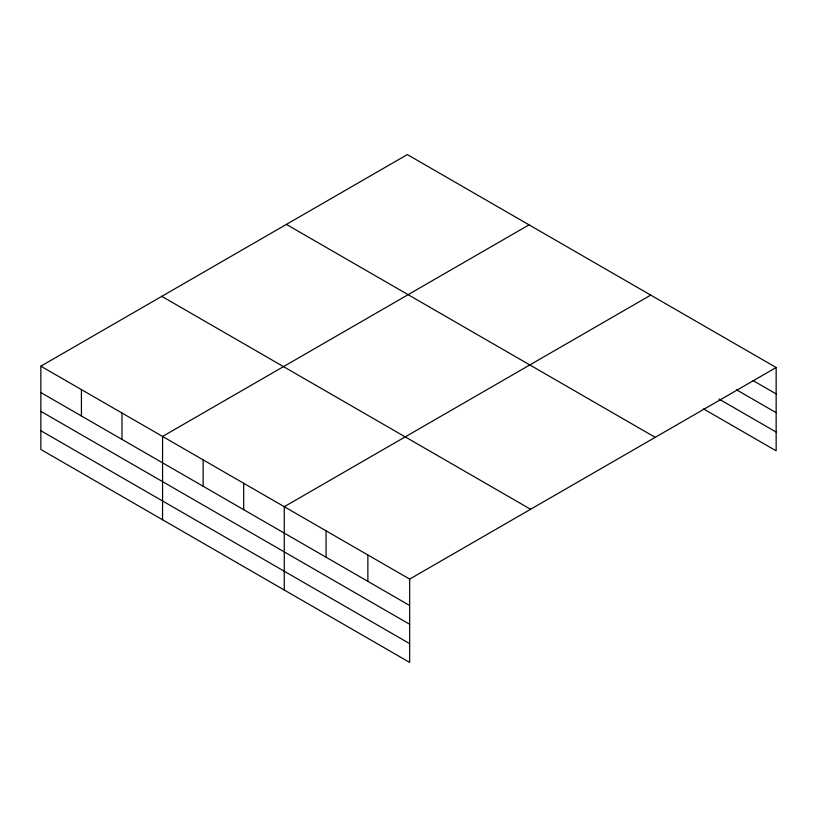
<?xml version="1.0" encoding="UTF-8"?>
<svg xmlns="http://www.w3.org/2000/svg" width="817" height="817" viewBox="0 0 817 817"><rect width="100%" height="100%" fill="white"/><g stroke="black" fill="none" stroke-linecap="round" stroke-linejoin="round"><path stroke-width="1.23" d="M409.664 624.28L409.664 579.1L40.85 366.169L40.85 449.483L409.664 662.424L409.664 624.28L40.85 411.349M703.549 408.919L776.15 450.831L776.15 367.517L407.336 154.576L40.85 366.169M529.048 224.849L162.563 436.441L162.563 519.755M650.751 295.121L284.265 506.703L284.265 590.017M409.664 579.1L776.15 367.517M753.049 380.569L776.15 393.906M736.556 389.832L776.15 412.687M718.95 399.023L776.15 432.05M286.399 224.409L655.214 437.34M161.786 296.346L530.601 509.277M40.85 392.558L409.664 605.499M40.85 430.702L409.664 643.633M367.864 554.968L367.864 581.367M326.065 530.836L326.065 557.235M243.701 483.286L243.701 509.675M203.127 459.859L203.127 486.248M121.988 413.014L121.988 439.403M81.424 389.597L81.424 415.986"/></g></svg>
